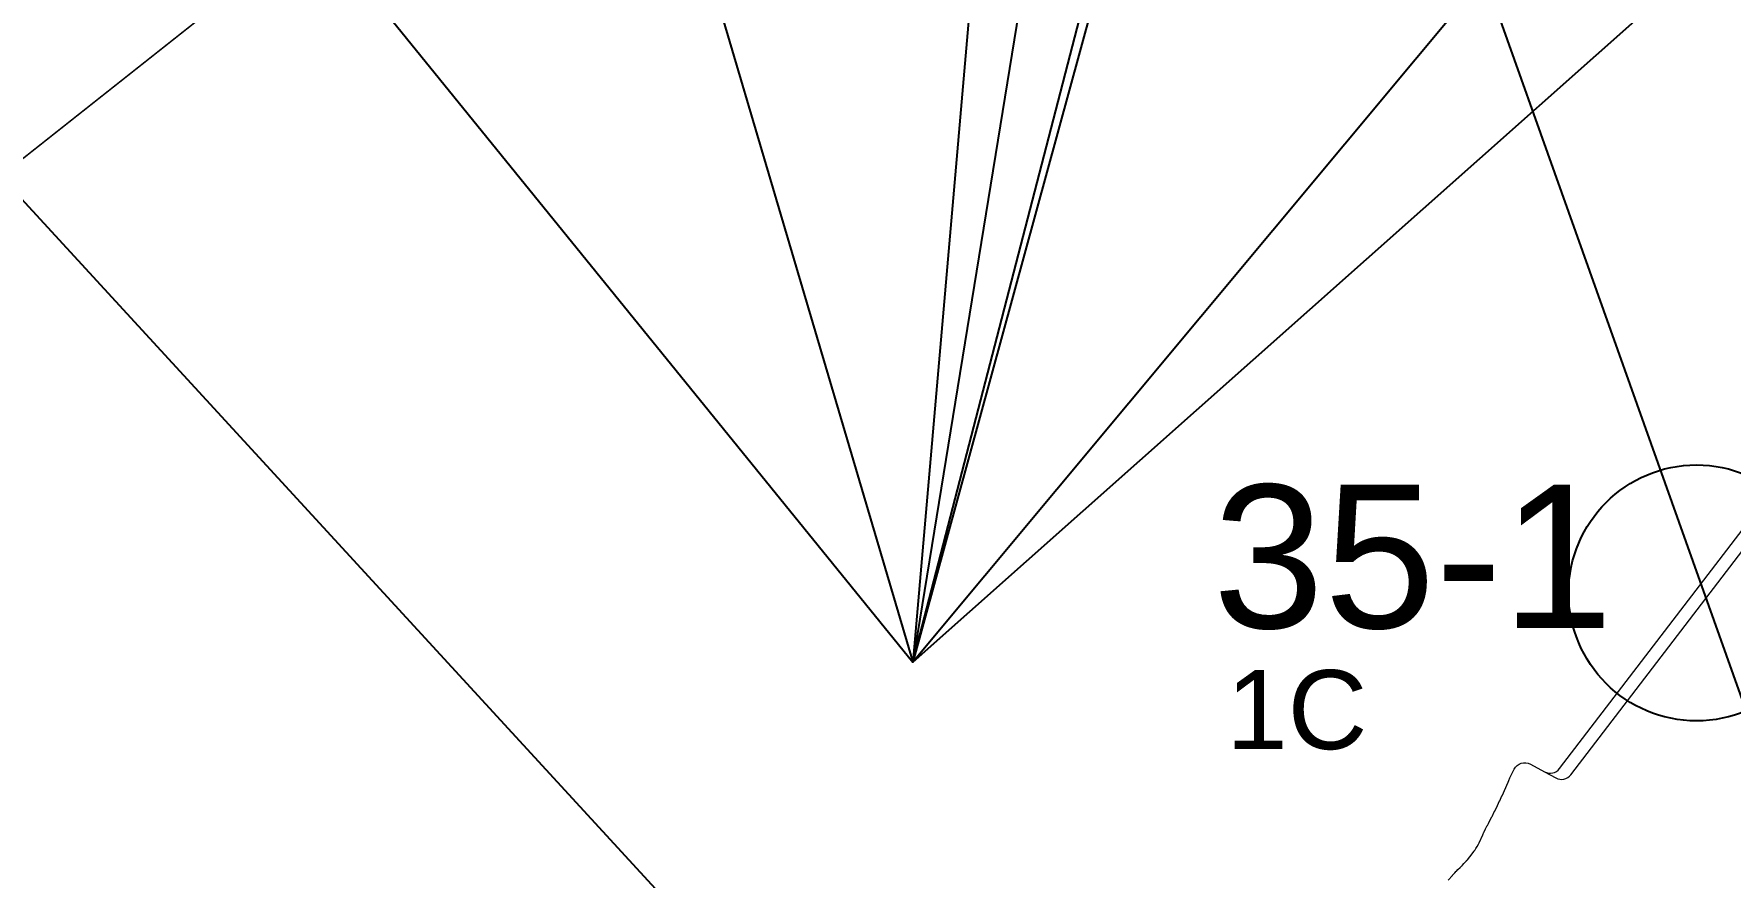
# Model space of a CAD drawing. Header units: metres. Extents: x -4 to 509425, y 7549 to 4732445.
# Drawn here: x 500581 to 502728, y 4726224 to 4727291 of the extents above; entities that cross this region are included whole.
import ezdxf

# ---------------------------------------------------------------- set-up
doc = ezdxf.new("R2010")
doc.units = ezdxf.units.M
doc.header["$LTSCALE"] = 0.01
doc.header["$MEASUREMENT"] = 0
doc.layers.get('0').update_dxf_attribs({"lineweight": 0})
for name, color, linetype in [('-- cruces', 6, 'Continuous'), ('--PHD', 6, 'Continuous'), ('Cruces no definidos proyecto', 3, 'Continuous')]:
    doc.layers.add(name, color=color, linetype=linetype)
for name, color, linetype, lineweight in [('LEAR TRAMOS AEREOS TEXTO', 2, 'Continuous', 0), ('LEAR TRAMOS SUBTERRANEOS', 1, 'Continuous', 0), ('NUMERO CIRCUITOS', 6, 'Continuous', 0), ('VCRB TRAMOS SUBTERRANEOS', 4, 'Continuous', 0)]:
    doc.layers.add(name, color=color, linetype=linetype, lineweight=lineweight)
doc.styles.add('SOLARIA 2', font='arial.ttf')

msp = doc.modelspace()

# ---------------------------------------------------------------- linework, layer by layer
at = {"layer": '-- cruces'}
for points in [[(502025.064, 4728529.74), (501693.799, 4726495.743), (502231.162, 4728569.004)], [(502259.08, 4728562.946), (501693.799, 4726495.743)], [(501859.149, 4728399.856), (501693.799, 4726495.743)], [(501267.934, 4727937.033), (501693.799, 4726495.743)], [(503322.418, 4727932.719), (503275.749, 4727900.828), (501693.799, 4726495.743)], [(500813.025, 4727580.915), (501693.799, 4726495.743)]]:
    msp.add_lwpolyline(points, dxfattribs=at)
at = {"layer": '-- cruces', "elevation": 473}
msp.add_lwpolyline([(503149.784, 4728241.616), (501693.799, 4726495.743)], dxfattribs=at)
at = {"layer": '--PHD'}
msp.add_circle((502685.776, 4726583.47), 161.933, dxfattribs=at)
at = {"color": 5, "const_width": 2}
msp.add_lwpolyline([(502180.624, 4728408.737), (502937.758, 4728211.039), (503327.838, 4727608.568), (503119.453, 4727094.69), (503511.071, 4726957.052), (503794.64, 4727728.673), (503358.148, 4728278.746), (505134.924, 4728915.3), (505556.242, 4728931.649), (506909.919, 4729232.223), (507662.185, 4728577.11), (507934.475, 4728602.294), (508077.759, 4728126.8), (508444.483, 4728200.462), (508238.114, 4729032.085), (506964.132, 4729644.75), (505034.679, 4729304.281), (503063.168, 4728593.136), (502059.711, 4728810.857), (499848.686, 4727074.922), (500101.359, 4726764.898), (502180.624, 4728408.737)], close=True, dxfattribs=at)
at = {"layer": 'Cruces no definidos proyecto'}
for points in [[(501765.316, 4728326.4), (502166.496, 4728068.16), (503751.99, 4723615.804)], [(500401.967, 4727259.124), (503751.99, 4723615.804)]]:
    msp.add_lwpolyline(points, dxfattribs=at)
at = {"layer": 'LEAR TRAMOS SUBTERRANEOS'}
for points in [[(502493.347, 4726357.187), (502493.347, 4726357.187, 0.37119149), (502512.481, 4726361.313), (502833.46, 4726779.966, -0.25860042), (502847.683, 4726786.158), (502848.813, 4726786.05, 0.25863858), (502863.038, 4726792.244)], [(502493.347, 4726357.187), (502507.645, 4726349.404, 0.36936682), (502526.721, 4726353.454), (502863.038, 4726792.244)], [(502371.45, 4726220.015), (502376.747, 4726226.048, -0.00553369), (502376.984, 4726226.312), (502379.957, 4726229.551, 0.00185274), (502380.037, 4726229.639), (502381.137, 4726230.855, -0.01757633), (502381.92, 4726231.662), (502383.721, 4726233.391, 0.00193376), (502383.81, 4726233.477), (502386.659, 4726236.256, -0.00068878), (502386.691, 4726236.287), (502388.997, 4726238.524, 0.01335256), (502389.594, 4726239.135), (502391.279, 4726240.953, 0.00077516), (502391.312, 4726240.99), (502394.65, 4726244.615, -0.00046823), (502394.67, 4726244.637), (502394.775, 4726244.751, 0.02424228), (502395.771, 4726245.939), (502398.614, 4726249.687, -0.00081096), (502398.646, 4726249.728), (502404.146, 4726256.93, -0.00085871), (502404.179, 4726256.973), (502405.364, 4726258.514, 0.02731202), (502406.352, 4726259.954), (502407.939, 4726262.563, -0.00046349), (502407.954, 4726262.588), (502409.786, 4726265.588, 0.03369032), (502410.783, 4726267.497), (502415.082, 4726277.292, 0.00008136), (502415.084, 4726277.296), (502416.621, 4726280.8, -0.01809519), (502417.124, 4726281.843), (502418.685, 4726284.8, 0.00266334), (502418.764, 4726284.952), (502420.899, 4726289.105, -0.00263017), (502420.977, 4726289.254), (502422.225, 4726291.619, 0.00088752), (502422.251, 4726291.669), (502423.845, 4726294.715, 0.00011187), (502423.848, 4726294.721), (502426.695, 4726300.169, 0.0076743), (502426.916, 4726300.607), (502430.215, 4726307.424, -0.00089483), (502430.24, 4726307.475), (502433.743, 4726314.644, 0.00073228), (502433.763, 4726314.687), (502436.504, 4726320.339, 0.00528843), (502436.648, 4726320.645), (502439.495, 4726326.847, 0.00179106), (502439.542, 4726326.951), (502447.202, 4726343.957, 0.0047026), (502447.323, 4726344.233), (502448.148, 4726346.162, 0.00102912), (502448.174, 4726346.222), (502449.611, 4726349.618), (502454.923, 4726360.356, -0.42570019), (502475.539, 4726366.88), (502493.347, 4726357.187)]]:
    msp.add_lwpolyline(points, format="xyb", dxfattribs=at)

# ---------------------------------------------------------------- texts
at = {"layer": 'LEAR TRAMOS AEREOS TEXTO', "style": 'SOLARIA 2'}
msp.add_text('35-1', height=181.2814, dxfattribs=at).set_placement((502073.427, 4726539.034))
at = {"layer": 'NUMERO CIRCUITOS', "style": 'SOLARIA 2'}
msp.add_text('1C', height=100, dxfattribs=at).set_placement((502090.569, 4726385.852))
msp.add_text('1C', height=100, dxfattribs=at).set_placement((502090.569, 4726385.852))
at = {"layer": 'VCRB TRAMOS SUBTERRANEOS', "style": 'SOLARIA 2'}
msp.add_text('35-1', height=181.2814, dxfattribs=at).set_placement((502073.427, 4726539.034))

doc.saveas('drawing.dxf')
